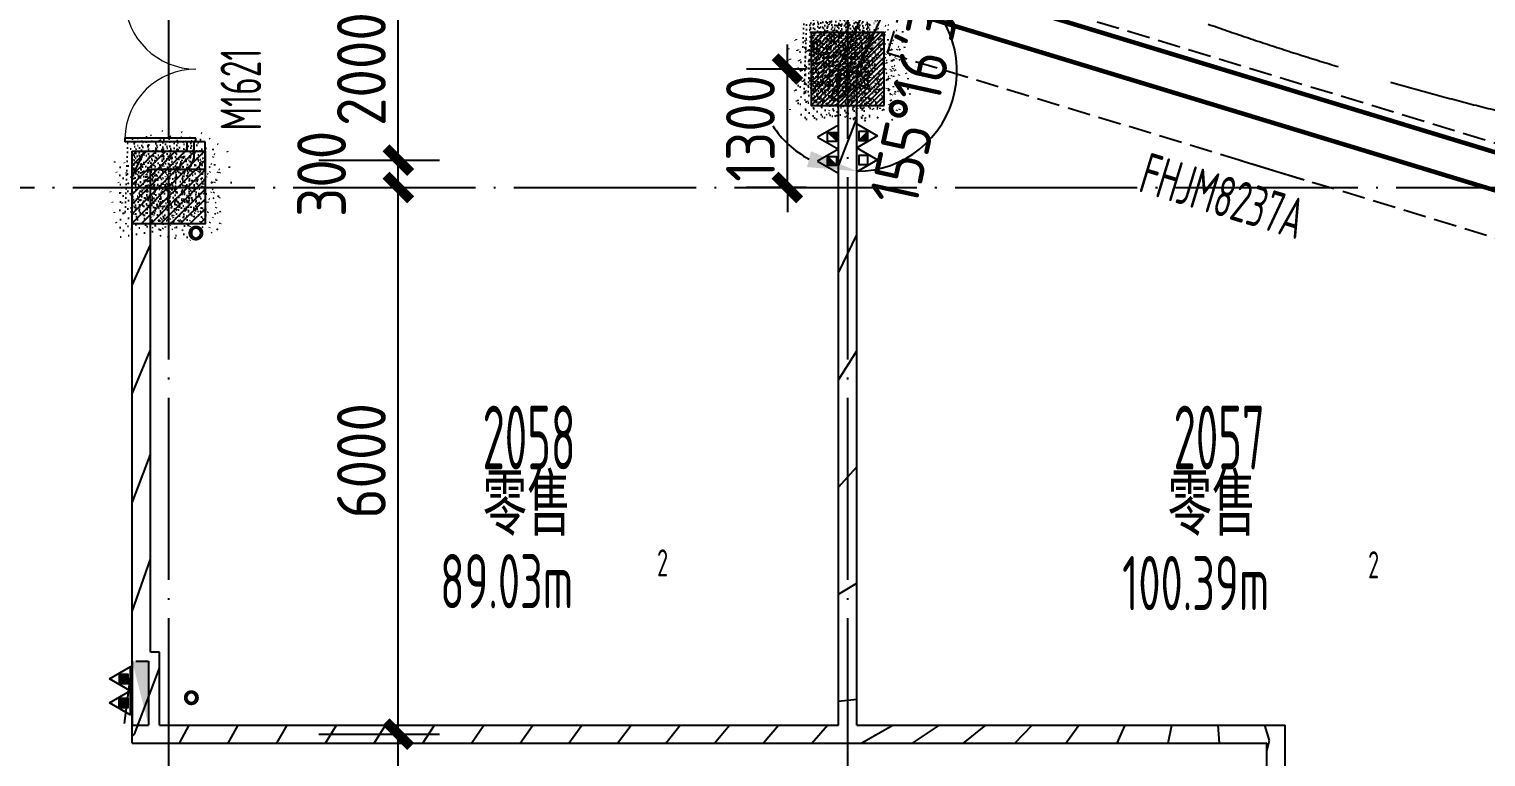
# Model space of a CAD drawing. Header units: inches. Extents: x 0 to 1813292486, y 0 to 3473589894.
# Drawn here: x 600464106 to 600480088, y 3473229569 to 3473237557 of the extents above; entities that cross this region are included whole.
import ezdxf
from ezdxf.enums import TextEntityAlignment as Align
from ezdxf.xclip import XClip

# ---------------------------------------------------------------- set-up
doc = ezdxf.new("R2010")
doc.units = ezdxf.units.IN
doc.header["$LTSCALE"] = 1000
doc.header["$MEASUREMENT"] = 0
doc.header["$XCLIPFRAME"] = 2
for name, pattern in [('AX-MALL-GIRD-200$0$DOTE', [2.4200000000000004, 2, -0.2, 0.02, -0.2]), ('AX-MALL-WALL-P02-QT$0$Ax-Dxs-Wall-P01-150$0$DASH', [0.35, 0.25, -0.1]), ('AX-MALL-WALL-P02-QT$0$DASH', [0.35, 0.25, -0.1]), ('PX-MALL-P02-LG$0$CONTINOUS', [0])]:
    doc.linetypes.add(name, pattern=pattern)
for name, color, linetype in [('A-Anno-Note', 241, 'Continuous'), ('AX-MALL-DIM-P02$0$A-Anno-Dims', 3, 'Continuous'), ('AX-MALL-DIM-P02$0$A-Detl-Thin', 131, 'Continuous'), ('AX-MALL-GIRD-200$0$A-Grid', 222, 'AX-MALL-GIRD-200$0$DOTE'), ('AX-MALL-P02-200$0$A-Anno-Note', 241, 'Continuous'), ('AX-MALL-WALL-P02$0$A-Anno-Note', 241, 'Continuous'), ('AX-MALL-WALL-P02-QT$0$A-Detl-Fine', 152, 'Continuous'), ('AX-MALL-WALL-P02-QT$0$A-Detl-Thin', 131, 'Continuous'), ('AX-MALL-WALL-P02-QT$0$A-Wall', 2, 'Continuous'), ('AX-MALL-WALL-P02-QT$0$A-Wall-Patt', 13, 'Continuous'), ('AX-MALL-WALL-P02-QT$0$A-Wind', 4, 'Continuous'), ('AX-MALL-WORD-P02$0$A-Anno-Note', 241, 'Continuous'), ('AX-MALL-WORD-P02$0$A-Spac-Iden', 231, 'Continuous'), ('AX-MALL-WORD-P02$0$A-Wind-Iden', 11, 'Continuous'), ('AX-MALL-WORD-P02$0$DIM_SYMB', 3, 'Continuous'), ('AX-MALL-ZTKD-P02$0$A-Anno-Note', 241, 'Continuous'), ('PX-MALL-P02-LG$0$P-Exsh', 31, 'Continuous'), ('PX-MALL-P02-LG$0$P-Hydt-Boxx', 221, 'Continuous'), ('PX-MALL-P02-LG$0$P-Hydt-Pipe', 221, 'Continuous'), ('PX-MALL-P02-LG$0$P-Pipe-Risr', 7, 'Continuous'), ('PX-MALL-P02-LG$0$P-Pipe-Risr-Arch', 6, 'Continuous'), ('PX-MALL-P02-LG$0$P-Pipe-Risr-W100', 6, 'Continuous'), ('PX-MALL-P02-LG$0$P-Pipe-Risr-W50', 6, 'Continuous'), ('PX-MALL-P02-LG$0$P-Sewr-Pipe', 123, 'PX-MALL-P02-LG$0$CONTINOUS'), ('SX-MALL-WALL-L-1F~2F$0$S-COLU', 30, 'Continuous'), ('SX-MALL-WALL-L-1F~2F$0$S-PATT-WALL', 83, 'Continuous'), ('SX-MALL-WALL-L-1F~2F$0$单形心', 4, 'Continuous')]:
    doc.layers.add(name, color=color, linetype=linetype)
doc.styles.add('AX-MALL-DIM-P02$0$_TCH_DIM_T3', font='gbenor.shx')
doc.styles.add('AX-MALL-WORD-P02$0$_TCH_SPACE', font='gbenor.shx', dxfattribs={"bigfont": 'gbcbig.shx'})
doc.styles.add('AX-MALL-WORD-P02$0$_TCH_WINDOW', font='gbenor.shx', dxfattribs={"bigfont": 'gbcbig.shx'})
doc.styles.add('AX-MALL-WORD-P02$0$STANDARD', font='gbenor.shx', dxfattribs={"bigfont": 'gbcbig.shx'})
doc.styles.add('PX-MALL-P02-LG$0$jzfz', font='gbenor.shx', dxfattribs={"bigfont": 'gbcbig.shx'})
doc.dimstyles.new('AX-MALL-DIM-P02$0$_TCH_ARCH&&180', dxfattribs={"dimtxt": 535.5, "dimasz": 270, "dimexe": 450, "dimexo": 450, "dimgap": 137.25, "dimtad": 1, "dimdec": 0, "dimzin": 0, "dimdsep": 46, "dimtxsty": 'AX-MALL-DIM-P02$0$_TCH_DIM_T3', "dimblk": 'AX-MALL-DIM-P02$0$_ArchTick', "dimcen": 0.09, "dimclrt": 7, "dimazin": 2, "dimtfac": 1, "dimtdec": 0, "dimtix": 1, "dimtmove": 2, "dimatfit": 3, "dimfxl": 500, "dimtolj": 1, "dimtzin": 0, "dimarcsym": 0})
doc.dimstyles.new('AX-MALL-DIM-P02$0$_TCH_ARROW&&180', dxfattribs={"dimtxt": 535.5, "dimasz": 540, "dimexe": 450, "dimexo": 450, "dimgap": 137.25, "dimtad": 1, "dimdec": 0, "dimzin": 0, "dimdsep": 46, "dimtxsty": 'AX-MALL-DIM-P02$0$_TCH_DIM_T3', "dimcen": 0.09, "dimclrt": 7, "dimaunit": 1, "dimadec": 3, "dimazin": 2, "dimtfac": 1, "dimtdec": 0, "dimtix": 1, "dimtmove": 2, "dimatfit": 3, "dimfxl": 500, "dimtolj": 1, "dimtzin": 0, "dimarcsym": 0})
pattern_1 = [(24.56816131876918, (600332848.5159376, 3473133887.589986), (-31.18316060756021, 68.21004687377882), []), (29.56816131876925, (600332848.5159376, 3473133887.589986), (97.53445422577846, -46.37920049590846), [11.24999999999976, -123.7499999999981]), (334.5681613187692, (600332848.5159376, 3473133887.589986), (19.8843977583576, 112.9961142864107), [8.999999999999757, -98.99999999999805]), (80.01956131876923, (600332856.6438087, 3473133883.725054), (117.4189029535321, 66.61682170576017), [9.5610285, -105.1713168]), (25.75236131876918, (600332858.9887226, 3473133915.702631), (141.3476152674957, -79.15081590010527), [16.87499999999999, -185.6249999999999]), (76.20376131876925, (600332870.7676862, 3473133909.106722), (182.3878362713222, 87.98253900728308), [14.3415432, -157.75695]), (330.7523613187692, (600332858.9887226, 3473133915.702631), (182.3877676118969, 87.98268144025063), [13.5, -148.4999999999999]), (0.5681613187692685, (600332870.4268485, 3473133903.438077), (62.82047321120105, -87.84980446922418), [11.25, -123.75]), (305.5681613187692, (600332870.4268485, 3473133903.438077), (72.17288940056437, 89.18848105901375), [8.999999999999998, -98.99999999999999]), (51.01956131876926, (600332875.6618834, 3473133896.117257), (134.9933625470349, 1.33857134020591), [9.5610285, -105.1713168]), (17.06816131876921, (600332848.5159376, 3473133887.589986), (19.14085714793764, 46.1558949392409), [0.7499999999999999, -97.79999999999998, 0.7499999999999999, -100.5, 0.7499999999999999, -99.37499999999999]), (347.0681613187692, (600332848.5159376, 3473133887.589986), (57.63084699394109, 41.66442757030211), [0.7499999999999999, -57.29999999999999, 0.7499999999999999, -95.54999999999998, 0.7499999999999999, -37.87499999999999]), (307.0681613187692, (600332817.170339, 3473133899.267141), (73.85474001336533, -31.12342331039777), [0.7499999999999849, -37.49999999999903, 0.7499999999999849, -116.9999999999981, 0.7499999999999849, -155.2499999999961]), (297.0681613187692, (600332803.1140169, 3473133904.503534), (87.2164167648191, -16.46683781742514), [0.7499999999999999, -48.74999999999999, 0.7499999999999999, -77.69999999999997, 0.7499999999999999, -110.25])]
pattern_2 = [(45, (0, 359.0227), (-353.55353201463, 353.55353201463), [])]

# ---------------------------------------------------------------- blocks, each defined once
blk = doc.blocks.new('AX-MALL-WORD-P02')
at = {"layer": 'AX-MALL-WORD-P02$0$DIM_SYMB'}
blk.add_line((600295495.6794475, 3473130189.535699), (600296073.6198527, 3473129748.393379), dxfattribs=at)
at = {"layer": 'AX-MALL-WORD-P02$0$A-Anno-Note', "style": 'AX-MALL-WORD-P02$0$STANDARD', "width": 0.6}
for s, p in [('2058', (600286517.0641453, 3473129917.643868)), ('2057', (600293621.9103484, 3473127270.88018))]:
    blk.add_text(s, height=700, rotation=339.5681613092015, dxfattribs=at).set_placement(p)
at = {"layer": 'AX-MALL-WORD-P02$0$A-Anno-Note', "style": 'AX-MALL-WORD-P02$0$STANDARD'}
for p in [(600286266.2191684, 3473129238.541377), (600293307.4585395, 3473126615.4731)]:
    blk.add_text('零售', height=675.177304964539, rotation=339.5681613092015, dxfattribs=at).set_placement(p)
at = {"layer": 'AX-MALL-WORD-P02$0$A-Spac-Iden', "style": 'AX-MALL-WORD-P02$0$_TCH_SPACE', "width": 0.7}
for s, height, p in [('89.03m', 595, (600285548.7432902, 3473128651.457016)), ('2', 297.5, (600287901.1955706, 3473128148.596927)), ('100.39m', 595, (600292554.0068188, 3473126019.345583)), ('2', 297.5, (600295203.8284044, 3473125405.706703))]:
    blk.add_text(s, height=height, rotation=339.5681613092246, dxfattribs=at).set_placement(p)
at = {"layer": 'AX-MALL-WORD-P02$0$A-Wind-Iden', "style": 'AX-MALL-WORD-P02$0$_TCH_WINDOW', "width": 0.7}
for s, rotation, p in [('M1621', 69.56816123598426, (600285539.3528972, 3473134250.776383)), ('FHJM8237A', 322.6454802995644, (600294311.7811208, 3473130274.555577))]:
    blk.add_text(s, height=446.25, rotation=rotation, dxfattribs=at).set_placement(p)
blk = doc.blocks.new('AX-MALL-GIRD-200')
at = {"layer": 'AX-MALL-GIRD-200$0$A-Grid'}
for p, q in [((600308063.3157052, 3473197622.839416), (600269333.7767559, 3473093659.112334)), ((600315044.6223986, 3473195022.09782), (600276315.0834494, 3473091058.370738)), ((600226689.7942976, 3473155506.95292), (600584585.7983962, 3473022180.189638))]:
    blk.add_line(p, q, dxfattribs=at)
blk = doc.blocks.new('*U110')
at = {"layer": 'AX-MALL-WALL-P02-QT$0$A-Detl-Fine', "color": 152, "linetype": 'AX-MALL-WALL-P02-QT$0$Ax-Dxs-Wall-P01-150$0$DASH'}
blk.add_lwpolyline([(-999.9999999516424, 20980.81884019288), (-999.9999999489276, 12709.66903678487), (4.734715730592143e-08, 12709.66903678114), (4.463231562112924e-08, 20980.8188401966)], close=True, dxfattribs=at)
at = {"layer": 'AX-MALL-WALL-P02-QT$0$A-Detl-Thin', "linetype": 'AX-MALL-WALL-P02-QT$0$Ax-Dxs-Wall-P01-150$0$DASH', "const_width": 49.99999999999998}
for points in [[(-899.9999999526528, 12709.66903678114), (-899.9999999553677, 20980.81884018915)], [(-499.9999999489276, 12709.66903678487), (-499.9999999516424, 20980.81884019288)]]:
    blk.add_lwpolyline(points, dxfattribs=at)
blk = doc.blocks.new('SX-MALL-WALL-L-1F~2F$0$BANWANG_XINGXIN')
at = {"color": 0}
for points in [[(0.7071067811865476, 0.7071067811865475), (-0.7071067811865477, -0.7071067811865475)], [(-0.7071067811865475, 0.7071067811865476), (0.7071067811865474, -0.7071067811865477)]]:
    blk.add_lwpolyline(points, dxfattribs=at)
blk = doc.blocks.new('SX-MALL-WALL-L-1F~2F')
at = {"layer": 'SX-MALL-WALL-L-1F~2F$0$S-PATT-WALL'}
h = blk.add_hatch(dxfattribs=at)
h.set_pattern_fill('钢筋混凝土', color=256, scale=15, pattern_type=2)
h.set_pattern_definition(pattern_1)
h.paths.add_polyline_path([(600284134.0661453, 3473134534.130258), (600284883.7366624, 3473134254.855993), (600284604.4623955, 3473133505.185473), (600283854.7918799, 3473133784.45974)])
h = blk.add_hatch(dxfattribs=at)
h.set_pattern_fill('钢筋混凝土', color=256, scale=15, pattern_type=2)
h.set_pattern_definition([(24.56816131876918, (600332419.1317552, 3473132734.971566), (-31.18316060756021, 68.21004687377882), []), (29.56816131876925, (600332419.1317552, 3473132734.971566), (97.53445422577846, -46.37920049590846), [11.25, -123.75]), (334.5681613187692, (600332419.1317552, 3473132734.971566), (19.88439775835759, 112.9961142864107), [9, -99]), (80.01956131876923, (600332427.2596264, 3473132731.106633), (117.4189029535321, 66.61682170576017), [9.5610285, -105.1713168]), (25.75236131876919, (600332429.6045402, 3473132763.08421), (141.3476152674957, -79.15081590010527), [16.87499999999951, -185.6249999999961]), (76.20376131876925, (600332441.3835039, 3473132756.488301), (182.3878362713222, 87.98253900728311), [14.3415432, -157.75695]), (330.7523613187692, (600332429.6045402, 3473132763.08421), (182.387767611897, 87.98268144025062), [13.49999999999975, -148.4999999999961]), (0.5681613187692669, (600332441.0426662, 3473132750.819656), (62.82047321120105, -87.84980446922418), [11.25, -123.75]), (305.5681613187692, (600332441.0426662, 3473132750.819656), (72.17288940056439, 89.18848105901375), [9, -99]), (51.01956131876926, (600332446.2777009, 3473132743.498836), (134.9933625470349, 1.33857134020591), [9.5610285, -105.1713168]), (17.06816131876921, (600332419.1317552, 3473132734.971566), (19.14085714793764, 46.15589493924091), [0.75, -97.8, 0.75, -100.5, 0.75, -99.375]), (347.0681613187692, (600332419.1317552, 3473132734.971566), (57.63084699394109, 41.66442757030211), [0.75, -57.3, 0.75, -95.55, 0.75, -37.875]), (307.0681613187692, (600332387.7861568, 3473132746.648721), (73.85474001336534, -31.12342331039777), [0.75, -37.5, 0.75, -117, 0.75, -155.25]), (297.0681613187692, (600332373.7298346, 3473132751.885113), (87.2164167648191, -16.46683781742514), [0.75, -48.75, 0.75, -77.69999999999999, 0.75, -110.25])])
h.paths.add_polyline_path([(600292039.7285115, 3473132123.030903), (600292319.0027766, 3473132872.70142), (600291569.3322592, 3473133151.975685), (600291290.0579939, 3473132402.305168)])
h = blk.add_hatch(dxfattribs=at)
h.set_pattern_fill('钢筋混凝土', color=256, scale=15, pattern_type=2)
h.set_pattern_definition(pattern_1)
h.paths.add_polyline_path([(600292039.7285113, 3473132123.030903), (600292319.0027766, 3473132872.701421), (600291569.3322592, 3473133151.975686), (600291290.0579938, 3473132402.305168)])
at = {"layer": 'SX-MALL-WALL-L-1F~2F$0$S-COLU'}
for points in [[(600284134.0661453, 3473134534.130258), (600284883.7366624, 3473134254.855993), (600284604.4623955, 3473133505.185473), (600283854.7918799, 3473133784.45974)], [(600292039.7285115, 3473132123.030903), (600292319.0027766, 3473132872.70142), (600291569.3322592, 3473133151.975685), (600291290.0579939, 3473132402.305168)]]:
    blk.add_lwpolyline(points, close=True, dxfattribs=at)
at = {"layer": 'SX-MALL-WALL-L-1F~2F$0$单形心', "xscale": 50, "yscale": 50, "zscale": 50}
for p in [(600284369.2642709, 3473134019.657866), (600291804.5303853, 3473132637.503294)]:
    blk.add_blockref('SX-MALL-WALL-L-1F~2F$0$BANWANG_XINGXIN', p, dxfattribs=at)
blk = doc.blocks.new('SX-MALL-WALL-L-2F~3F')
ref = blk.add_blockref('SX-MALL-WALL-L-1F~2F', (0, 0))
XClip(ref).set_block_clipping_path([(600349769.7341375, 3473074679.418533), (600357001.7302529, 3473071985.287766), (600356499.8725733, 3473070638.124951), (600359302.5086629, 3473069594.060767), (600362345.1765132, 3473077761.653201), (600381551.4312518, 3473070606.759726), (600391553.7259278, 3473066880.611454), (600387749.827644, 3473056669.608357), (600391632.1759799, 3473055223.319679), (600395635.5522461, 3473065969.791956), (600406982.2408491, 3473061742.817497), (600403058.8006672, 3473051210.921831), (600412723.2437257, 3473047610.6332), (600445093.3740637, 3473134503.466942), (600393055.2444371, 3473153889.197227), (600387463.4997383, 3473138878.984498), (600380158.3525343, 3473141600.366193), (600382830.751978, 3473148774.027779), (600388210.8522022, 3473146769.782572), (600390696.2253517, 3473153441.399696), (600277474.697425, 3473195619.741203), (600273446.9822528, 3473184807.934726), (600257129.111771, 3473190886.82031), (600241575.9633431, 3473149136.690594), (600258197.8999482, 3473142944.531458), (600255239.7303221, 3473135003.762026), (600263182.3271956, 3473132044.911624), (600260741.6763649, 3473125493.34496), (600269350.4970673, 3473122286.306632), (600271511.1407766, 3473128086.235537), (600286270.1853781, 3473122588.058336), (600284109.5416689, 3473116788.129431), (600282580.7823727, 3473112684.400902), (600291840.7574171, 3473109234.788475), (600290827.7957876, 3473106515.642598), (600293360.405141, 3473105572.171298), (600294731.2544166, 3473109252.0137), (600323175.4764534, 3473098655.706329), (600321336.3302773, 3473093718.790065), (600344750.773286, 3473084996.222976), (600341987.4689643, 3473077578.540671), (600344583.6790427, 3473076611.376234), (600346015.5062013, 3473080454.904757), (600351201.5612961, 3473078522.947055)])
blk = doc.blocks.new('SX-MALL-WALL-2F~3F')
blk.add_blockref('SX-MALL-WALL-L-2F~3F', (0, 0))
blk = doc.blocks.new('AX-MALL-WALL-P02-QT$0$$DorLib2D$00000002')
for p, q in [((-0.5, -5.684341886080802e-17), (-0.5000000000000007, 0.4875)), ((-0.4750000000000007, 0.4875), (-0.5000000000000007, 0.4875)), ((-0.475, -2.842170943040401e-17), (-0.4750000000000007, 0.4875)), ((0.475, -2.842170943040401e-17), (0.4750000000000007, 0.4875)), ((0.4750000000000007, 0.4875), (0.5000000000000007, 0.4875)), ((0.5, -5.684341886080802e-17), (0.5000000000000007, 0.4875)), ((-0.5, -5.684341886080802e-17), (-0.475, -2.842170943040401e-17)), ((0.5, -5.684341886080802e-17), (0.475, -2.842170943040401e-17))]:
    blk.add_line(p, q)
at = {"lineweight": 13}
for centre, start, end in [((-0.4875, -4.263256414560601e-17), 0, 88.53071641864632), ((0.4875, -4.263256414560601e-17), 91.4692835813537, 180)]:
    blk.add_arc(centre, 0.4875, start, end, dxfattribs=at)
blk = doc.blocks.new('AX-MALL-WALL-P02-QT')
at = {"layer": 'AX-MALL-WALL-P02-QT$0$A-Wall-Patt'}
h = blk.add_hatch(dxfattribs=at)
h.set_pattern_fill('普通砖', color=256, scale=200, style=0)
h.set_pattern_definition(pattern_2)
h.paths.add_polyline_path([(600282214.1053798, 3473129380.279167), (600282401.5230091, 3473129310.4606), (600284251.6652036, 3473134276.894062), (600284134.0661407, 3473134534.130258)])
h = blk.add_hatch(dxfattribs=at)
h.set_pattern_fill('普通砖', color=256, scale=200, style=0)
h.set_pattern_definition(pattern_2)
h.paths.add_polyline_path([(600284134.0661407, 3473134534.130258), (600284251.6652036, 3473134276.894062), (600284813.9132736, 3473134067.440158), (600284696.3142107, 3473134324.676353)])
h = blk.add_hatch(dxfattribs=at)
h.set_pattern_fill('普通砖', color=256, scale=200, style=0)
h.set_pattern_definition(pattern_2)
h.paths.add_polyline_path([(600284813.9132736, 3473134067.440158), (600284918.6411232, 3473134348.566602), (600284731.2234939, 3473134418.385169), (600284696.3142107, 3473134324.676353)])
h = blk.add_hatch(dxfattribs=at)
h.set_pattern_fill('普通砖', color=256, scale=200, style=0)
h.set_pattern_definition(pattern_2)
h.paths.add_polyline_path([(600291718.4775616, 3473132692.963958), (600291890.5926443, 3473132582.067965), (600293251.9941398, 3473133936.048522), (600293110.9598044, 3473134077.855843)])
h = blk.add_hatch(dxfattribs=at)
h.set_pattern_fill('普通砖', color=256, scale=200, style=0)
h.set_pattern_definition(pattern_2)
h.paths.add_polyline_path([(600289267.6503986, 3473125827.623661), (600289384.6320688, 3473125855.186921), (600291890.5926443, 3473132582.067965), (600291718.4775616, 3473132692.963958), (600289197.2144392, 3473125925.005487)])
h = blk.add_hatch(dxfattribs=at)
h.set_pattern_fill('普通砖', color=256, scale=200, style=0)
h.set_pattern_definition(pattern_2)
h.paths.add_polyline_path([(600282017.0204895, 3473128493.162942), (600282215.9077451, 3473128525.747082), (600282495.2318244, 3473129275.551317), (600282214.1053804, 3473129380.279167), (600281899.9218318, 3473128536.899835)])
h = blk.add_hatch(dxfattribs=at)
h.set_pattern_fill('普通砖', color=256, scale=200, style=0)
h.set_pattern_definition(pattern_2)
h.paths.add_polyline_path([(600282052.3803635, 3473128373.238736), (600282017.0204895, 3473128493.162942), (600281899.8720174, 3473128536.766117), (600281864.9627342, 3473128443.057302)])
h = blk.add_hatch(dxfattribs=at)
h.set_pattern_fill('普通砖', color=256, scale=200, style=0)
h.set_pattern_definition(pattern_2)
h.paths.add_polyline_path([(600282017.0204895, 3473128493.162942), (600282052.3803636, 3473128373.238736), (600289221.1046877, 3473125702.678575), (600289267.6503986, 3473125827.623661), (600289197.2144392, 3473125925.005487), (600282215.9077451, 3473128525.747082)])
h = blk.add_hatch(dxfattribs=at)
h.set_pattern_fill('普通砖', color=256, scale=200, style=0)
h.set_pattern_definition(pattern_2)
h.paths.add_polyline_path([(600289267.6503986, 3473125827.623661), (600289221.1046879, 3473125702.678575), (600293531.7103044, 3473124096.851497), (600293788.946503, 3473124214.450559), (600289384.6320688, 3473125855.186921)])
h = blk.add_hatch(dxfattribs=at)
h.set_pattern_fill('普通砖', color=256, scale=200, style=0)
h.set_pattern_definition(pattern_2)
h.paths.add_polyline_path([(600291317.7336475, 3473117771.816128), (600291415.115472, 3473117842.252078), (600293788.946503, 3473124214.450559), (600293531.7103044, 3473124096.851497), (600291192.7885679, 3473117818.361856)])
at = {"layer": 'AX-MALL-WALL-P02-QT$0$A-Detl-Thin', "linetype": 'AX-MALL-WALL-P02-QT$0$DASH', "ltscale": 6}
blk.add_lwpolyline([(600288699.5567336, 3473139507.831172, 0.1992234664428534), (600311521.0187526, 3473124134.704201, -0.04596191919102646), (600322082.2833294, 3473120967.36366, -0.04596191919102646)], format="xyb", dxfattribs=at)
at = {"layer": 'AX-MALL-WALL-P02-QT$0$A-Wall'}
for p, q in [((600282214.1053798, 3473129380.279167), (600284134.0661407, 3473134534.130258)), ((600284134.0661407, 3473134534.130258), (600284696.3142107, 3473134324.676353)), ((600284731.2234939, 3473134418.385169), (600284696.3142107, 3473134324.676353)), ((600284918.6411232, 3473134348.566602), (600284731.2234939, 3473134418.385169)), ((600284813.9132736, 3473134067.440158), (600284918.6411232, 3473134348.566602)), ((600282401.5230091, 3473129310.4606), (600284251.6652036, 3473134276.894062)), ((600284251.6652036, 3473134276.894062), (600284813.9132736, 3473134067.440158)), ((600291718.4775616, 3473132692.963958), (600293110.9598044, 3473134077.855843)), ((600291890.5926443, 3473132582.067965), (600293251.9941398, 3473133936.048522)), ((600289197.2144392, 3473125925.005487), (600291718.4775616, 3473132692.963958)), ((600289384.6320688, 3473125855.186921), (600291890.5926443, 3473132582.067965)), ((600281899.9218318, 3473128536.899835), (600282214.1053804, 3473129380.279167)), ((600282215.9077451, 3473128525.747082), (600282495.2318244, 3473129275.551317)), ((600282495.2318244, 3473129275.551317), (600282401.5230091, 3473129310.4606)), ((600281864.9627342, 3473128443.057302), (600281899.8720174, 3473128536.766117)), ((600281864.9627342, 3473128443.057302), (600282052.3803635, 3473128373.238736)), ((600282215.9077451, 3473128525.747082), (600289197.2144392, 3473125925.005487)), ((600282052.3803636, 3473128373.238736), (600289221.1046877, 3473125702.678575)), ((600282052.3803635, 3473128373.238736), (600282052.3803636, 3473128373.238736)), ((600289384.6320688, 3473125855.186921), (600293788.946503, 3473124214.450559)), ((600289221.1046879, 3473125702.678575), (600293531.7103044, 3473124096.851497)), ((600291415.115472, 3473117842.252078), (600293788.946503, 3473124214.450559)), ((600291192.7885679, 3473117818.361856), (600293531.7103044, 3473124096.851497))]:
    blk.add_line(p, q, dxfattribs=at)
at = {"layer": 'AX-MALL-WALL-P02-QT$0$A-Detl-Thin'}
blk.add_blockref('SX-MALL-WALL-2F~3F', (0, 0), dxfattribs=at)
at = {"layer": 'AX-MALL-WALL-P02-QT$0$A-Detl-Thin', "color": 5, "xscale": -1, "rotation": 52.64548039615873}
blk.add_blockref('*U110', (600308951.9609942, 3473119918.343443), dxfattribs=at)
at = {"layer": 'AX-MALL-WALL-P02-QT$0$A-Wind'}
blk.add_blockref('AX-MALL-GIRD-200', (0, 0), dxfattribs=at)
at = {"layer": 'AX-MALL-WALL-P02-QT$0$A-Wind', "xscale": 1600, "yscale": 1600, "zscale": 200, "rotation": 69.56816130646175}
blk.add_blockref('AX-MALL-WALL-P02-QT$0$$DorLib2D$00000002', (600285104.206574, 3473135133.146403), dxfattribs=at)
blk = doc.blocks.new('AX-MALL-WALL-P02')
at = {"layer": 'AX-MALL-WALL-P02$0$A-Anno-Note'}
blk.add_blockref('AX-MALL-WORD-P02', (0, 0), dxfattribs=at)
blk.add_blockref('AX-MALL-WALL-P02-QT', (0, 0), dxfattribs=at)
blk = doc.blocks.new('PX-MALL-P02-LG$0$XHS1')
at = {"layer": 'PX-MALL-P02-LG$0$P-Hydt-Boxx', "ltscale": 0.7}
for p, q in [((350.0030006170273, 240), (-332.898939371109, 327.2950124740601)), ((350.0030006170273, 240), (-349.9969996213913, 240)), ((-349.9969997406006, 239.9999995231628), (-349.9969996213913, 60)), ((350.0030003786087, 200), (350.003000497818, 60)), ((350.0030006170273, 60), (-349.996999502182, 60))]:
    blk.add_line(p, q, dxfattribs=at)
blk.add_solid([(350.0030006170273, 240), (350.0030002593994, 60.00000047683716), (-349.9969996213913, 60)], dxfattribs=at)
blk = doc.blocks.new('PX-MALL-P02-LG$0$MHQ')
at = {"layer": 'PX-MALL-P02-LG$0$P-Exsh', "ltscale": 0.7}
h = blk.add_hatch(dxfattribs=at)
h.set_pattern_fill('ANSI31', color=256, scale=25, style=0)
h.set_pattern_definition([(45, (-160019.2306599375, -42228.3236173685), (-28.0633003783411, 28.0633003783411), [])])
h.paths.add_polyline_path([(-75.0000000015425, 185.1731819980414), (75, 185.1731819980414), (75, 35.17318199802685), (-75.0000000015425, 35.17318199802685)])
for points in [[(0, 346.4101615137042), (-200, -1.455191522836685e-11), (200, -1.455191522836685e-11)], [(0, 346.4101615137042), (-200, -1.455191522836685e-11), (200, -1.455191522836685e-11)], [(0, 346.4101615137042), (-200, -1.455191522836685e-11), (200, -1.455191522836685e-11)], [(-75.0000000015425, 185.1731819980414), (75, 185.1731819980414), (75, 35.17318199802685), (-75.0000000015425, 35.17318199802685)]]:
    blk.add_lwpolyline(points, close=True, dxfattribs=at)
blk = doc.blocks.new('PX-MALL-P02-LG$0$20200929200250')
at = {"layer": 'PX-MALL-P02-LG$0$P-Exsh', "ltscale": 0.7, "xscale": 0.6600000001490116, "yscale": 0.6600000001490116, "zscale": 0.6600000001490116}
for p in [(-132.0000001192093, 40), (131.9999997615814, 40)]:
    blk.add_blockref('PX-MALL-P02-LG$0$MHQ', p, dxfattribs=at)
blk = doc.blocks.new('PX-MALL-P02-LG$0$20211220143732')
at = {"layer": 'PX-MALL-P02-LG$0$P-Exsh'}
blk.add_blockref('PX-MALL-P02-LG$0$20200929200250', (-374.9999999407155, 219.6219584928522), dxfattribs=at)
at = {"layer": 'PX-MALL-P02-LG$0$P-Hydt-Boxx', "ltscale": 0.7, "xscale": -1}
blk.add_blockref('PX-MALL-P02-LG$0$XHS1', (-349.9969999989844, 0), dxfattribs=at)
blk = doc.blocks.new('PX-MALL-P02-LG$0$P-Risr')
at = {"layer": 'PX-MALL-P02-LG$0$P-Pipe-Risr-W50'}
h = blk.add_hatch(color=0, dxfattribs=at)
edge = h.paths.add_edge_path()
edge.add_ellipse((0, 0), major_axis=(47.05795628796547, 47.05795628796547), ratio=0.9999999999999695, start_angle=225.0000000000009, end_angle=405.0000000000009, ccw=False)
edge.add_ellipse((0, 0), major_axis=(47.05795628796764, 47.05795628796764), ratio=0.9999999999998785, start_angle=133.9675974886221, end_angle=225.0000000000035, ccw=False)
edge.add_line((-66.53919663240958, 1.199087783927098), (-54.4367953546693, 1.199087783927098))
edge.add_ellipse((0, 0), major_axis=(-38.50196423560672, 38.50196423560672), ratio=0.9999999999999859, start_angle=43.73814098242129, end_angle=134.9999999999996)
edge.add_ellipse((0, 0), major_axis=(38.50196423561096, 38.50196423561096), ratio=0.9999999999998216, start_angle=225.0000000000051, end_angle=405.0000000000051)
edge.add_ellipse((0, 0), major_axis=(38.50196423560679, 38.50196423560679), ratio=0.9999999999999831, start_angle=45.00000000000048, end_angle=133.7381409824204)
edge.add_line((-54.43679535467527, 1.199087783927098), (-66.53919663241555, 1.199087783927098))
edge.add_ellipse((0, 0), major_axis=(-47.05795628796762, 47.05795628796762), ratio=0.9999999999998742, start_angle=-45.00000000000358, end_angle=43.967597488629224, ccw=False)
at = {"layer": 'PX-MALL-P02-LG$0$P-Pipe-Risr-Arch', "ltscale": 0.7}
blk.add_circle((0, 0), 59.29000000000001, dxfattribs=at)
at = {"layer": 'PX-MALL-P02-LG$0$P-Pipe-Risr-W100', "color": 0, "const_width": 15}
blk.add_lwpolyline([(-75, 0, 1), (75, 0, 1)], format="xyb", close=True, dxfattribs=at)
at = {"layer": 'PX-MALL-P02-LG$0$P-Pipe-Risr-W50'}
blk.add_circle((0, 0), 54.45000000000001, dxfattribs=at)
at = {"layer": 'PX-MALL-P02-LG$0$P-Pipe-Risr', "style": 'PX-MALL-P02-LG$0$jzfz', "width": 0.6, "flags": 1}
for tag, p in [('SYS-MARK', (0.3310501334344735, -45.65933377496549)), ('RANGE', (0.3337570973526454, -45.67887874227017))]:
    blk.add_attdef(tag, text='', height=0.015625, dxfattribs=at).set_placement(p, align=Align.MIDDLE)
blk = doc.blocks.new('PX-MALL-P02-LG$0$A$C301F1425')
at = {"layer": 'PX-MALL-P02-LG$0$P-Exsh', "ltscale": 0.7}
for p in [(-200, 1.455191522836685e-11), (200, 1.455191522836685e-11)]:
    blk.add_blockref('PX-MALL-P02-LG$0$MHQ', p, dxfattribs=at)
blk = doc.blocks.new('PX-MALL-P02-LG')
for p, xscale, yscale, zscale, rotation in [((600291404.1342967, 3473131849.155894), 0.660000000149011, 0.660000000149011, 0.660000000149011, 69.56816095588988), ((600291596.1707112, 3473131791.735763), -0.6600000001490112, 0.6600000001490112, 0.6600000001490112, 249.568161769645)]:
    blk.add_blockref('PX-MALL-P02-LG$0$A$C301F1425', p, dxfattribs=dict(xscale=xscale, yscale=yscale, zscale=zscale, rotation=rotation))
at = {"layer": 'PX-MALL-P02-LG$0$P-Exsh', "xscale": -1, "rotation": 69.56816028165855}
blk.add_blockref('PX-MALL-P02-LG$0$20211220143732', (600282159.6824545, 3473128546.692647), dxfattribs=at)
at = {"layer": 'PX-MALL-P02-LG$0$P-Hydt-Pipe', "color": 221, "xscale": -1, "rotation": 339.5681615885788}
blk.add_blockref('PX-MALL-P02-LG$0$P-Risr', (600282648.6047701, 3473128684.695385), dxfattribs=at)
at = {"layer": 'PX-MALL-P02-LG$0$P-Sewr-Pipe', "ltscale": 0.7, "xscale": -1, "rotation": 69.5681611982941}
blk.add_blockref('PX-MALL-P02-LG$0$P-Risr', (600284475.8442943, 3473133446.385944), dxfattribs=at)
blk = doc.blocks.new('AX-MALL-ZTKD-P02')
at = {"layer": 'AX-MALL-ZTKD-P02$0$A-Anno-Note'}
blk.add_blockref('AX-MALL-GIRD-200', (0, 0), dxfattribs=at)
blk = doc.blocks.new('AX-MALL-DIM-P02$0$_ArchTick')
at = {"color": 0, "linetype": 'ByBlock', "const_width": 0.4}
blk.add_lwpolyline([(-0.5, -0.5), (0.5, 0.5)], dxfattribs=at)
blk = doc.blocks.new('*D520')
at = {"layer": 'AX-MALL-DIM-P02$0$A-Anno-Dims', "color": 0, "lineweight": -2, "transparency": 16777216}
for p, q in [((600286718.3732218, 3473135598.957429), (600287955.9525095, 3473135137.922831)), ((600286836.0771801, 3473133420.838313), (600287534.2628434, 3473135295.014605)), ((600286020.1875585, 3473133724.781137), (600287257.7668463, 3473133263.746538))]:
    blk.add_line(p, q, dxfattribs=at)
at = {"layer": 'AX-MALL-DIM-P02$0$A-Anno-Dims', "color": 0, "lineweight": -2, "transparency": 16777216, "xscale": 270, "yscale": 270, "zscale": 270}
for p, rotation in [((600287534.2628434, 3473135295.014605), 69.56816130972523), ((600286836.0771801, 3473133420.838313), 249.5681613097252)]:
    blk.add_blockref('AX-MALL-DIM-P02$0$_ArchTick', p, dxfattribs=dict(at, rotation=rotation))
at = {"layer": 'AX-MALL-DIM-P02$0$A-Anno-Dims', "color": 7, "transparency": 16777216, "insert": (600286805.6493126, 3473134499.309055), "char_height": 535.5, "attachment_point": 5, "rotation": 69.56816130972523, "style": 'AX-MALL-DIM-P02$0$_TCH_DIM_T3'}
blk.add_mtext('\\A1;2000', dxfattribs=at)
blk = doc.blocks.new('*D521')
at = {"layer": 'AX-MALL-DIM-P02$0$A-Anno-Dims', "color": 0, "lineweight": -2, "transparency": 16777216}
for p, q in [((600286020.1875587, 3473133724.781136), (600287257.7668462, 3473133263.746537)), ((600285915.4597086, 3473133443.654691), (600287153.0389962, 3473132982.620092)), ((600286731.3493302, 3473133139.711866), (600286836.0771801, 3473133420.838311))]:
    blk.add_line(p, q, dxfattribs=at)
at = {"layer": 'AX-MALL-DIM-P02$0$A-Anno-Dims', "color": 0, "lineweight": -2, "transparency": 16777216, "xscale": 270, "yscale": 270, "zscale": 270}
for p, rotation in [((600286836.0771801, 3473133420.838311), 69.56816130133456), ((600286731.3493302, 3473133139.711866), 249.5681613013345)]:
    blk.add_blockref('AX-MALL-DIM-P02$0$_ArchTick', p, dxfattribs=dict(at, rotation=rotation))
at = {"layer": 'AX-MALL-DIM-P02$0$A-Anno-Dims', "color": 7, "transparency": 16777216, "insert": (600285995.1535795, 3473133574.036707), "char_height": 535.5, "attachment_point": 5, "rotation": 69.56816130133456, "style": 'AX-MALL-DIM-P02$0$_TCH_DIM_T3'}
blk.add_mtext('\\A1;300', dxfattribs=at)
blk = doc.blocks.new('*D522')
at = {"layer": 'AX-MALL-DIM-P02$0$A-Anno-Dims', "color": 0, "lineweight": -2, "transparency": 16777216}
for p, q in [((600285915.4597085, 3473133443.654691), (600287153.0389962, 3473132982.620092)), ((600284636.7926772, 3473127517.18389), (600286731.3493302, 3473133139.711866)), ((600283820.9030555, 3473127821.126715), (600285058.4823432, 3473127360.092116))]:
    blk.add_line(p, q, dxfattribs=at)
at = {"layer": 'AX-MALL-DIM-P02$0$A-Anno-Dims', "color": 0, "lineweight": -2, "transparency": 16777216, "xscale": 270, "yscale": 270, "zscale": 270}
for p, rotation in [((600286731.3493302, 3473133139.711866), 69.56816130781343), ((600284636.7926772, 3473127517.18389), 249.5681613078134)]:
    blk.add_blockref('AX-MALL-DIM-P02$0$_ArchTick', p, dxfattribs=dict(at, rotation=rotation))
at = {"layer": 'AX-MALL-DIM-P02$0$A-Anno-Dims', "color": 7, "transparency": 16777216, "insert": (600285304.5503039, 3473130469.830475), "char_height": 535.5, "attachment_point": 5, "rotation": 69.56816130781343, "style": 'AX-MALL-DIM-P02$0$_TCH_DIM_T3'}
blk.add_mtext('\\A1;6000', dxfattribs=at)
blk = doc.blocks.new('*D523')
at = {"layer": 'AX-MALL-DIM-P02$0$A-Anno-Dims', "color": 0, "lineweight": -2, "transparency": 16777216}
for p, q in [((600283820.9030553, 3473127821.126715), (600285058.4823431, 3473127360.092115)), ((600283868.7881101, 3473125455.589062), (600284636.792677, 3473127517.18389)), ((600283052.8984883, 3473125759.531887), (600284290.4777762, 3473125298.497287))]:
    blk.add_line(p, q, dxfattribs=at)
at = {"layer": 'AX-MALL-DIM-P02$0$A-Anno-Dims', "color": 0, "lineweight": -2, "transparency": 16777216, "xscale": 270, "yscale": 270, "zscale": 270}
for p, rotation in [((600284636.792677, 3473127517.18389), 69.56816131107547), ((600283868.7881101, 3473125455.589062), 249.5681613110755)]:
    blk.add_blockref('AX-MALL-DIM-P02$0$_ArchTick', p, dxfattribs=dict(at, rotation=rotation))
at = {"layer": 'AX-MALL-DIM-P02$0$A-Anno-Dims', "color": 7, "transparency": 16777216, "insert": (600283873.2696934, 3473126627.769073), "char_height": 535.5, "attachment_point": 5, "rotation": 69.56816131107547, "style": 'AX-MALL-DIM-P02$0$_TCH_DIM_T3'}
blk.add_mtext('\\A1;2200', dxfattribs=at)
blk = doc.blocks.new('*D1576')
at = {"layer": 'AX-MALL-DIM-P02$0$A-Anno-Dims', "color": 0, "lineweight": -2, "transparency": 16777216}
for p, q in [((600292606.5457828, 3473133294.118476), (600292351.2926049, 3473133040.256671)), ((600291538.0944688, 3473131635.838676), (600291663.7678881, 3473131973.190409))]:
    blk.add_line(p, q, dxfattribs=at)
for start, end in [(73.26727853976706, 101.6911417767193), (249.568161334432, 44.84341530281487), (192.7204348605277, 221.1442980974799)]:
    blk.add_arc((600291890.5926433, 3473132582.067964), 1099.75483584404, start, end, dxfattribs=at)
at = {"layer": 'AX-MALL-DIM-P02$0$A-Anno-Dims', "color": 0, "transparency": 16777216}
for points in [[(600292253.4991736, 3473133712.447029), (600292160.9414055, 3473133558.067433), (600292670.3590765, 3473133357.583926)], [(600291113.5793707, 3473131932.51905), (600291011.2543385, 3473131784.43263), (600291506.6761138, 3473131551.500742)]]:
    blk.add_solid(points, dxfattribs=at)
at = {"layer": 'AX-MALL-DIM-P02$0$A-Anno-Dims', "color": 7, "transparency": 16777216, "insert": (600292474.6183748, 3473132205.772565), "char_height": 535.5, "attachment_point": 5, "rotation": 57.20578834219561, "style": 'AX-MALL-DIM-P02$0$_TCH_DIM_T3'}
blk.add_mtext('\\A1;155°16\'31"', dxfattribs=at)
blk = doc.blocks.new('*D1578')
at = {"layer": 'AX-MALL-DIM-P02$0$A-Anno-Dims', "color": 0, "lineweight": -2, "transparency": 16777216}
for p, q in [((600291185.2563694, 3473132868.19014), (600291279.5114341, 3473133121.20394)), ((600291382.8371513, 3473132794.585502), (600290763.5667034, 3473133025.281915)), ((600290731.3005099, 3473131649.612684), (600291185.2563694, 3473132868.19014)), ((600290928.8812919, 3473131576.008045), (600290309.610844, 3473131806.704458)), ((600290731.3005099, 3473131649.612684), (600290637.0454454, 3473131396.598884))]:
    blk.add_line(p, q, dxfattribs=at)
at = {"layer": 'AX-MALL-DIM-P02$0$A-Anno-Dims', "color": 0, "lineweight": -2, "transparency": 16777216, "xscale": 270, "yscale": 270, "zscale": 270}
for p, rotation in [((600291185.2563694, 3473132868.19014), 249.5681612990935), ((600290731.3005099, 3473131649.612684), 69.56816129909348)]:
    blk.add_blockref('AX-MALL-DIM-P02$0$_ArchTick', p, dxfattribs=dict(at, rotation=rotation))
at = {"layer": 'AX-MALL-DIM-P02$0$A-Anno-Dims', "color": 7, "transparency": 16777216, "insert": (600290578.7577404, 3473132400.284009), "char_height": 535.5, "attachment_point": 5, "rotation": 69.56816129909348, "style": 'AX-MALL-DIM-P02$0$_TCH_DIM_T3'}
blk.add_mtext('\\A1;1300', dxfattribs=at)
blk = doc.blocks.new('AX-MALL-DIM-P02')
at = {"layer": 'AX-MALL-DIM-P02$0$A-Detl-Thin'}
blk.add_blockref('AX-MALL-ZTKD-P02', (-2.384185791015625e-06, 9.5367431640625e-07), dxfattribs=at)
at = {"layer": 'AX-MALL-DIM-P02$0$A-Anno-Dims'}
for p1, p2, distance, picture, middle in [((600285598.4978924, 3473133881.87291), (600286296.6835555, 3473135756.049203), -1320.664754675654, '*D520', (600286805.6493126, 3473134499.309055)), ((600283399.2133893, 3473127978.21849), (600285493.7700425, 3473133600.746466), -1320.664755284537, '*D522', (600285304.5503039, 3473130469.830475)), ((600291350.5709579, 3473131418.916271), (600291804.5268174, 3473132637.493728), 660.8454601534925, '*D1578', (600290578.7577404, 3473132400.284009)), ((600282631.2088223, 3473125916.623661), (600283399.2133893, 3473127978.21849), -1320.6647553962466, '*D523', (600283873.2696934, 3473126627.769073))]:
    dim = blk.add_aligned_dim(p1=p1, p2=p2, distance=distance, dimstyle='AX-MALL-DIM-P02$0$_TCH_ARCH&&180', dxfattribs=at)
    dim.commit()
    dim.dimension.update_dxf_attribs({"geometry": picture, "text_midpoint": middle})
dim = blk.add_linear_dim(base=(600286836.0771801, 3473133420.838311), p1=(600285493.7700427, 3473133600.746466), p2=(600285598.4978925, 3473133881.872911), angle=69.56816130133456, dimstyle='AX-MALL-DIM-P02$0$_TCH_ARCH&&180', dxfattribs=at)
dim.commit()
dim.dimension.update_dxf_attribs({"geometry": '*D521', "text_midpoint": (600285995.1535795, 3473133574.036707), "dimtype": 129})
dim = blk.add_angular_dim_3p(base=(600292462.372159, 3473131642.637879), center=(600291890.5926435, 3473132582.067964), p1=(600291381.0026948, 3473131214.14901), p2=(600292925.6122541, 3473133611.445731), dimstyle='AX-MALL-DIM-P02$0$_TCH_ARROW&&180', override={"dimgap": 0}, dxfattribs=at)
dim.commit()
dim.dimension.update_dxf_attribs({"geometry": '*D1576', "text_midpoint": (600292474.6183746, 3473132205.772564), "dimtype": 133, "text_rotation": 57.20578834219562})
blk = doc.blocks.new('AX-MALL-P02-200')
at = {"layer": 'AX-MALL-P02-200$0$A-Anno-Note'}
blk.add_blockref('AX-MALL-WALL-P02', (0, 0), dxfattribs=at)
for name in ['AX-MALL-DIM-P02', 'PX-MALL-P02-LG']:
    blk.add_blockref(name, (0, 0), dxfattribs=at)

msp = doc.modelspace()

# ---------------------------------------------------------------- block references
at = {"layer": 'A-Anno-Note', "rotation": 20.43183869077545}
msp.add_blockref('AX-MALL-P02-200', (1250392458.527329, 9048125.682563305), dxfattribs=at)

doc.saveas('drawing.dxf')
